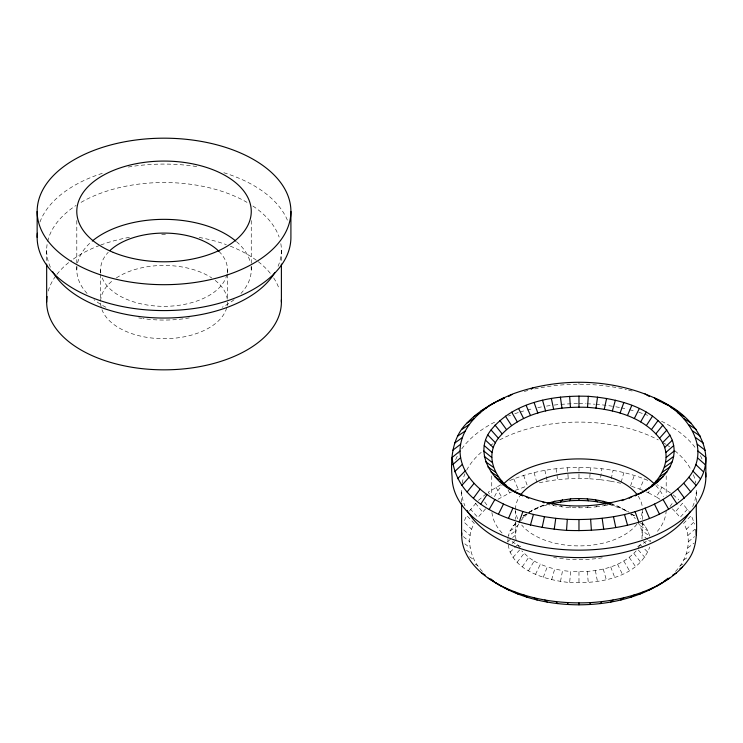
<?xml version="1.0" encoding="UTF-8"?>
<svg xmlns="http://www.w3.org/2000/svg" width="743" height="743" viewBox="0 0 743 743"><rect width="100%" height="100%" fill="white"/><g stroke="black" fill="none" stroke-linecap="round" stroke-linejoin="round"><path stroke-width="0.56" stroke-dasharray="3.71 2.79" d="M539.344 482.811C555.829 479.068 572.834 477.935 589.701 478.771L590.471 467.737C610.235 469.028 630.027 472.762 648.286 480.591M482.467 571.423C470.124 559.042 465.369 538.981 474.257 523.304L466.66 515.503L463.864 521.948L471.647 529.322M675.471 571.423C687.814 559.042 692.578 538.981 683.681 523.304L691.278 515.503L694.64 524.14M507.952 538.415C506.438 569.268 545.186 580.283 569.649 582.503L570.689 571.488C593.657 572.714 619.95 568.785 636.11 550.907M518.763 523.88C515.8 528.617 514.992 534.505 516.079 539.947M641.98 538.991L642.407 520.527M589.701 478.771L600.316 479.681L601.867 468.712M560.491 581.453L562.553 570.55L570.689 571.488M600.316 479.681L610.737 481.185L613.04 470.328M551.65 579.726L554.696 569.008L562.553 570.55M621.148 482.207L623.888 472.567M515.772 522.645L510.014 530.976L508.193 536.27L516.079 530.391M638.116 548.278L640.893 542.771M569.649 582.503C598.682 583.989 638.293 578.017 649.744 547.024M630.556 485.931L634.299 475.409M543.282 577.339L547.247 566.89L554.696 569.008M546.597 504.209C559.99 507.293 573.81 508.286 587.518 507.59L588.298 505.677M631.578 486.284L639.76 489.117L644.172 478.826M535.517 574.339L540.347 564.225L547.247 566.89M646.475 491.987L648.388 492.813L649.902 489.804M528.496 570.791L534.115 561.067L528.644 557.464L521.827 550.907M659.951 499.268L656.348 496.974L661.957 487.259L657.221 484.78M469.437 511.026L477.684 501.088M522.338 566.733L528.644 557.464M669.954 506.55L673.251 502.036M587.518 507.59L595.988 506.865L597.539 504.887M517.147 562.256L524.029 553.479M687.396 509.243L680.068 517.472L675.471 511.862L682.473 503.225L688.51 511.026M485.625 508.825L477.879 517.472L470.542 509.243M520.36 521.149L527.103 514.202M513.014 557.417L519.626 550.006M510.014 552.309L517.695 544.647L517.044 542.771M478.427 500.373L486.535 493.519M686.291 529.322L694.083 521.948M595.988 506.865L604.291 505.667L606.594 503.578M512.131 543.486L514.5 541.368M687.869 535.452L694.974 529.22M507.58 541.647L515.531 535.174L515.531 520.527M688.399 541.647L694.566 536.613M687.869 547.832L694.018 543.152M686.291 553.972L690.619 550.869M510.014 530.976L517.695 525.691M683.681 559.981L688.436 556.767M523.211 515.976L526.731 513.664M528.644 512.874L534.115 509.271L545.278 504.209M513.014 525.877L517.611 522.923M680.068 565.822L682.817 564.048M500.726 484.78L488.244 492.182L489.479 494.058M497.986 499.268L511.472 491.987M528.496 512.503L545.659 504.451M522.06 518.047L524.029 516.859M535.517 508.946L540.347 506.113M523.239 516.032L526.843 513.924M529.434 511.964L534.115 509.271M509.652 480.591C535.044 469.855 563.073 466.4 590.471 467.737M515.308 490.352L526.369 486.284M543.282 505.955L549.56 504.163M524.279 391.468L529.397 390.075M534.681 388.914C564.819 382.431 596.406 382.747 626.46 389.573M604.291 505.667L608.322 504.831M609.325 504.627L612.353 504.005M610.737 481.185L620.842 483.275M628.55 390.075L633.668 391.468M609.427 504.46L622.43 508.946L628.448 511.992M610.69 503.448L617.591 506.113L628.513 511.964M639.76 489.117L642.639 490.352M534.115 561.067L540.347 564.225M648.388 492.813L656.348 496.974M631.104 513.924L635.609 516.552L629.451 512.503M617.591 506.113L622.43 508.946M612.278 504.451L614.665 505.955M661.957 487.259L672.266 494.188M640.336 522.923L644.924 525.877L647.924 530.976L649.744 536.27L641.868 530.391L638.116 522.06M475.13 564.048L477.879 565.822M623.832 509.271L627.473 511.676M469.511 556.767L474.257 559.981M640.252 525.691L647.924 530.976M466.455 550.247L471.647 553.972M464.802 543.82L470.078 547.832M673.121 494.857L678.777 499.667M647.71 539.483L642.407 535.174L641.868 530.391M648.593 540.207L650.357 541.647L649.865 537.338M463.372 536.613L469.548 541.647M629.302 512.874L635.376 518.577M463.753 529.917L470.078 535.452M643.447 541.368L645.806 543.486M551.343 503.578L553.646 505.667M672.322 508.825L675.471 511.862M640.252 544.647L647.924 552.309M638.311 550.006L644.924 557.417M642.166 522.645L644.924 525.877M475.464 503.225L482.467 511.862M633.909 553.479L640.791 562.256M560.408 504.887L561.949 506.865M484.687 502.036L487.984 506.55M629.302 557.464L635.609 566.733M517.695 544.647L519.831 548.278M623.832 561.067L629.451 570.791M495.98 487.259L501.599 496.974M508.045 489.804L509.549 492.813M617.591 564.225L622.43 574.339M513.766 478.826L518.177 489.117M569.64 505.677L570.42 507.59M610.69 566.89L614.665 577.339M523.648 475.409L527.391 485.931M603.251 569.008L606.288 579.726M534.059 472.567L536.79 482.207M544.898 470.328L547.21 481.185M595.394 570.55L597.446 581.453M556.07 468.712L557.621 479.681M587.249 571.488L588.289 582.503M567.466 467.737L568.246 478.771M696.33 502.314L696.33 489.851A117.366 67.762 0 0 1 691.742 508.602M666.202 475.891L666.202 495.46M642.407 519.403L642.407 509.271A63.443 36.63 0 0 1 640.252 518.753M578.973 382.329L578.973 384.224M578.973 467.412L578.973 472.938M578.973 474.043L578.973 478.473M578.973 505.946L578.973 507.831M578.973 571.794L578.973 582.856M515.531 510.395L515.531 519.403M491.745 475.891L491.745 495.46M461.607 502.314L461.607 489.851A117.366 67.762 0 0 0 464.923 505.853M281.393 250.28L281.393 262.948M251.255 220.578L251.255 265.14M251.255 266.282L251.255 269.709M227.469 269.709L227.469 273.173M227.469 274.334L227.469 298.612M100.593 269.709L100.593 273.173M100.593 274.334L100.593 298.612M76.798 220.578L76.798 265.14M76.798 266.282L76.798 269.709M46.67 250.28L46.67 262.948M455.682 459.601A126.877 73.251 0 0 1 458.635 453.676M461.747 448.865A126.877 73.251 0 0 1 496.361 421.3M508.481 415.987A126.877 73.251 0 0 1 510.562 415.198M514.815 413.702A126.877 73.251 0 0 1 519.162 412.291M520.156 411.984A126.877 73.251 0 0 1 526.267 410.266M527.298 409.997A126.877 73.251 0 0 1 533.567 408.492M537.83 407.601A126.877 73.251 0 0 1 542.139 406.802M546.495 406.087A126.877 73.251 0 0 1 552.003 405.316M554.222 405.056A126.877 73.251 0 0 1 559.795 404.489M560.919 404.387A126.877 73.251 0 0 1 577.84 403.644M578.973 403.644A126.877 73.251 0 0 1 585.763 403.746M586.896 403.783A126.877 73.251 0 0 1 594.781 404.211M595.905 404.303A126.877 73.251 0 0 1 612.538 406.254M615.798 406.802A126.877 73.251 0 0 1 620.108 407.601M621.185 407.814A126.877 73.251 0 0 1 627.529 409.217M629.609 409.727A126.877 73.251 0 0 1 635.767 411.39M638.785 412.291A126.877 73.251 0 0 1 643.132 413.702M644.2 414.065A126.877 73.251 0 0 1 649.466 415.987M661.576 421.3A126.877 73.251 0 0 1 696.191 448.865M700.389 455.635A126.877 73.251 0 0 1 702.265 459.601M462.174 483.201A117.366 67.762 0 0 1 464.923 473.848M466.66 470.18A117.366 67.762 0 0 1 481.39 452.199M490.101 445.586A117.366 67.762 0 0 1 492.98 443.729M499.677 439.893A117.366 67.762 0 0 1 658.261 439.893M663.973 443.125A117.366 67.762 0 0 1 665.932 444.342M666.889 444.964A117.366 67.762 0 0 1 669.694 446.859M674.923 450.834A117.366 67.762 0 0 1 691.278 470.18M693.395 474.768A117.366 67.762 0 0 1 695.773 483.201M636.927 524.168A63.443 36.63 0 0 1 579.8 545.891A63.443 36.63 0 0 1 521.707 525.041M517.695 518.753A63.443 36.63 0 0 1 515.614 511.184M515.531 509.271A63.443 36.63 0 0 1 519.747 496.148M638.2 496.148A63.443 36.63 0 0 1 642.323 507.358M666.183 510.255A87.228 50.357 0 0 1 655.902 533.01M646.401 541.22A87.228 50.357 0 0 1 637.095 546.82M602.239 557.807A87.228 50.357 0 0 1 553.646 557.464M520.843 546.82A87.228 50.357 0 0 1 511.546 541.22M502.045 533.01A87.228 50.357 0 0 1 491.894 512.233M494.569 496.556A87.228 50.357 0 0 1 502.045 485.532M655.902 485.532A87.228 50.357 0 0 1 663.378 496.556M39.946 222.036A126.877 73.251 0 0 1 103.128 173.073M128.279 167.045A126.877 73.251 0 0 1 197.601 166.692M223.838 172.729A126.877 73.251 0 0 1 287.727 221.033M280.826 243.639A117.366 67.762 0 0 1 278.077 266.282M50.385 267.211A117.366 67.762 0 0 1 47.227 243.639M47.673 241.438A117.366 67.762 0 0 1 76.111 205.402M81.043 202.365A117.366 67.762 0 0 1 247.02 202.365M252.899 206.025A117.366 67.762 0 0 1 279.136 237.063M48.23 291.042A117.366 67.762 0 0 1 55.604 276.155M56.905 274.408A117.366 67.762 0 0 1 71.504 260.394M73.306 259.093A117.366 67.762 0 0 1 98.828 245.738M100.751 245.014A117.366 67.762 0 0 1 129.96 237.24M161.723 234.333A117.366 67.762 0 0 1 166.33 234.333M199.198 237.435A117.366 67.762 0 0 1 226.336 244.661M230.293 246.156A117.366 67.762 0 0 1 257.431 261.053M258.295 261.712A117.366 67.762 0 0 1 271.158 274.408M273.675 277.919A117.366 67.762 0 0 1 279.136 288.86M227.469 302.076A63.443 36.63 0 0 1 227.117 305.912M226.689 307.806A63.443 36.63 0 0 1 165.689 338.697A63.443 36.63 0 0 1 101.977 309.692M101.132 306.859A63.443 36.63 0 0 1 100.611 303.042M100.611 301.119A63.443 36.63 0 0 1 112.871 280.417M116.335 277.928A63.443 36.63 0 0 1 211.727 277.928M215.191 280.417A63.443 36.63 0 0 1 227.274 299.206M218.971 251.394A63.443 36.63 0 0 1 227.274 272.579M226.921 274.483A63.443 36.63 0 0 1 165.689 306.32A63.443 36.63 0 0 1 101.652 276.377M100.788 272.579A63.443 36.63 0 0 1 108.283 252.23M251.106 266.737A87.228 50.357 0 0 1 240.955 293.448M234.091 299.708A87.228 50.357 0 0 1 222.157 307.258M189.354 317.902A87.228 50.357 0 0 1 142.832 318.561M141.792 318.403A87.228 50.357 0 0 1 138.709 317.902M105.905 307.258A87.228 50.357 0 0 1 93.962 299.708M87.098 293.448A87.228 50.357 0 0 1 76.947 266.737M77.625 262.808A87.228 50.357 0 0 1 90.72 242.413M236.562 241.726A87.228 50.357 0 0 1 250.437 262.808"/><path stroke-width="1.11" d="M494.866 402.437C477.238 412.541 460.288 429.398 460.028 451.001L452.088 457.474C457.382 510.404 522.422 526.954 566.538 530.372L567.308 519.338C610.43 520.936 660.155 512.596 688.854 477.275C712.974 446.599 684.6 409.709 654.425 397.914C610.254 378.187 558.197 377.435 512.893 393.901C496.175 400.876 479.764 409.792 467.078 422.943C452.608 436.949 450.314 457.837 452.088 476.895A126.877 73.251 0 0 0 582.531 550.117A126.877 73.251 0 0 0 705.655 472.789M520.007 494.504C499.055 485.894 482.068 458.58 498.386 438.203C519.431 412.3 555.903 406.18 587.518 407.35L588.298 396.316C619.82 398.731 658.456 408.529 672.313 440.274C680.681 464.719 658.187 485.383 637.931 494.504M696.33 504.581C695.773 523.425 700.082 545 687.396 561.104C680.681 570.225 671.672 577.367 661.957 583.079C637.253 598.477 607.83 604.7 578.973 604.821C550.108 604.7 520.694 598.477 495.98 583.079C478.074 572.862 460.446 555.095 461.793 532.954M517.286 493.083C493.658 483.591 472.362 453.564 491.049 429.974C514.007 401.712 553.804 395.035 588.298 396.316M640.652 493.083C660.425 483.879 675.09 457.456 659.561 438.203C642.593 416.609 613.727 409.263 587.518 407.35M566.538 530.372C612.529 532.081 665.579 523.183 696.191 485.504C720.924 454.224 693.786 415.95 663.072 402.437M554.222 529.313L555.764 518.345L567.308 519.338M595.988 408.074L597.539 397.106M542.139 527.567L544.443 516.71L555.764 518.345M604.291 409.282L606.594 398.415M530.418 525.152L533.455 514.444L544.443 516.71M612.353 410.944L615.39 400.236M519.162 522.078L522.905 511.555L533.455 514.444M620.089 413.062L623.832 402.539M589.701 604.514L590.471 602.601C615.269 601.041 640.187 595.366 661.957 583.079M508.481 518.382L512.893 508.091L522.905 511.555M627.436 415.597L631.847 405.316M498.479 514.1L503.513 504.079L512.893 508.091M634.308 418.541L639.342 408.52M570.689 498.859L554.696 501.33L551.65 503.568L569.649 500.782L570.689 498.859C584.156 497.931 597.818 499.287 610.69 503.448M489.256 509.271L494.866 499.556C477.238 489.461 460.288 472.594 460.028 451.001M640.652 421.857L646.261 412.142M480.888 503.94L487.027 494.559M646.401 425.525L652.54 416.145M473.477 498.172L480.08 489.145M651.5 429.491L658.103 420.473M600.316 603.604L601.867 601.626M467.078 492.005L474.071 483.368M655.902 433.736L662.905 425.098M461.747 485.504L469.084 477.275M659.561 438.203L666.898 429.974M457.558 478.733L465.155 470.932M662.44 442.856L670.037 435.045M560.491 501.831L562.553 499.788M454.53 471.768L462.313 464.394M664.521 447.648L672.313 440.274M610.737 602.099L613.04 600.01M452.701 464.654L460.604 457.725M665.784 452.533L673.678 445.614M666.202 457.474L674.142 451.001M668.124 578.165L663.555 581.723L669.694 578.156M452.701 450.295L460.604 444.268M665.784 462.406L673.678 456.378M531.18 389.239L533.455 387.558M620.842 600.01L623.888 597.771M454.53 443.181L462.313 437.599M664.521 467.301L672.313 461.719M457.558 436.206L465.155 431.061M662.44 472.093L670.037 466.948M621.965 500.671L639.342 493.473L646.261 489.851M630.556 597.363L634.299 594.929M461.747 429.435L469.084 424.717M659.561 476.746L666.898 472.028M656.348 586.32L662.654 582.298M467.078 422.943L474.071 418.625M655.902 481.213L662.905 476.895M679.854 568.729L682.473 567.113M508.481 396.567L512.011 394.431M629.2 498.284L631.847 496.686M639.76 594.177L644.172 591.512M473.477 416.777L480.08 412.848M651.5 485.448L658.103 481.52M672.786 575.063L676.557 572.816M480.888 411L487.027 407.433M489.256 405.678L503.513 397.914M646.401 489.423L652.54 485.857M635.144 495.915L639.342 493.473M648.388 590.481L653.422 587.546M498.479 400.849L504.478 398.276M547.247 503.448L554.696 501.33M623.832 499.454C587.128 510.06 545.631 508.258 511.676 489.851M569.649 500.782C582.633 499.946 595.793 500.791 608.387 504.163M495.98 583.079C524.558 599.053 558.086 604.17 590.471 602.601M655.465 399.13L668.691 405.678M494.866 499.556L503.513 504.079M654.425 397.914L659.459 400.849M670.91 407.433L677.049 411M518.595 493.473L522.793 495.915M505.407 485.857L511.546 489.423M504.516 587.546L509.549 590.481M488.244 578.156L501.599 586.32M677.867 412.848L684.47 416.777M499.844 481.52L506.438 485.448M481.39 572.816L485.16 575.063M645.054 393.901L649.466 396.567M526.1 496.686L528.747 498.284M513.766 591.512L518.177 594.177M683.866 418.625L690.869 422.943M495.042 476.895L502.045 481.213M688.854 424.717L696.191 429.435M491.049 472.028L498.386 476.746M523.648 594.929L527.391 597.363M692.792 431.061L700.389 436.206M487.9 466.948L495.497 472.093M695.624 437.599L703.417 443.181M485.634 461.719L493.417 467.301M603.251 501.33L606.288 503.568M542.548 501.757L544.071 502.881M534.059 597.771L537.096 600.01M697.333 444.268L705.237 450.295M484.26 456.378L492.163 462.406M490.733 578.881L493.473 581.007M697.909 451.001L705.85 457.474L705.85 476.895M483.804 451.001L491.745 457.474M697.333 457.725L705.237 464.654M484.26 445.614L492.163 452.533M544.898 600.01L547.21 602.099M695.624 464.394L703.417 471.768M485.634 440.274L493.417 447.648M595.394 499.788L597.446 501.831M692.792 470.932L700.389 478.733M487.9 435.045L495.497 442.856M688.854 477.275L696.191 485.504M491.049 429.974L498.386 438.203M683.866 483.368L690.869 492.005M495.042 425.098L502.045 433.736M556.07 601.626L557.621 603.604M677.867 489.145L684.47 498.172M499.844 420.473L506.438 429.491M670.91 494.559L677.049 503.94M505.407 416.145L511.546 425.525M663.072 499.556L668.691 509.271M511.676 412.142L517.286 421.857M587.249 498.859L588.289 500.782M654.425 504.079L659.459 514.1M518.595 408.52L523.629 418.541M645.054 508.091L649.466 518.382M526.1 405.316L530.511 415.597M567.466 602.601L568.246 604.514M635.042 511.555L638.785 522.078M534.106 402.539L537.848 413.062M624.491 514.444L627.529 525.152M542.548 400.236L545.594 410.944M613.495 516.71L615.798 527.567M551.343 398.415L553.646 409.282M602.174 518.345L603.725 529.313M560.408 397.106L561.949 408.074M695.866 529.638L696.33 535.174M590.629 519.338L591.409 530.372M569.64 396.316L570.42 407.35M578.973 396.056L578.973 407.108M578.973 498.544L578.973 500.429M578.973 519.663L578.973 530.725M578.973 602.926L578.973 604.821M461.607 503.448L461.607 535.174M290.912 211.43A126.877 73.251 0 0 1 100.593 274.873A126.877 73.251 0 0 1 100.593 147.996A126.877 73.251 0 0 1 290.912 211.43L290.912 237.333A126.877 73.251 0 0 1 160.469 310.555A126.877 73.251 0 0 1 37.345 233.228M281.393 264.099L281.393 302.076M46.67 264.099L46.67 302.076M37.15 211.43L37.15 237.333M690.284 511.323A117.366 67.762 0 0 1 578.147 557.603A117.366 67.762 0 0 1 467.152 510.422M520.36 495.256A63.443 36.63 0 0 1 578.138 472.65A63.443 36.63 0 0 1 636.927 494.374M504.153 483.377A87.228 50.357 0 0 1 654.518 484.092M274.808 272.662A117.366 67.762 0 0 1 163.209 318.041A117.366 67.762 0 0 1 52.716 271.762M281.328 299.866A117.366 67.762 0 0 1 161.147 369.819A117.366 67.762 0 0 1 47.06 296.541M109.797 250.707A63.443 36.63 0 0 1 218.971 251.394M92.299 241.048A87.228 50.357 0 0 1 235.754 241.048M113.224 252.369A87.228 50.357 0 0 0 250.837 216.371A87.228 50.357 0 0 0 128.028 165.559A87.228 50.357 0 0 0 113.224 252.369"/></g></svg>
